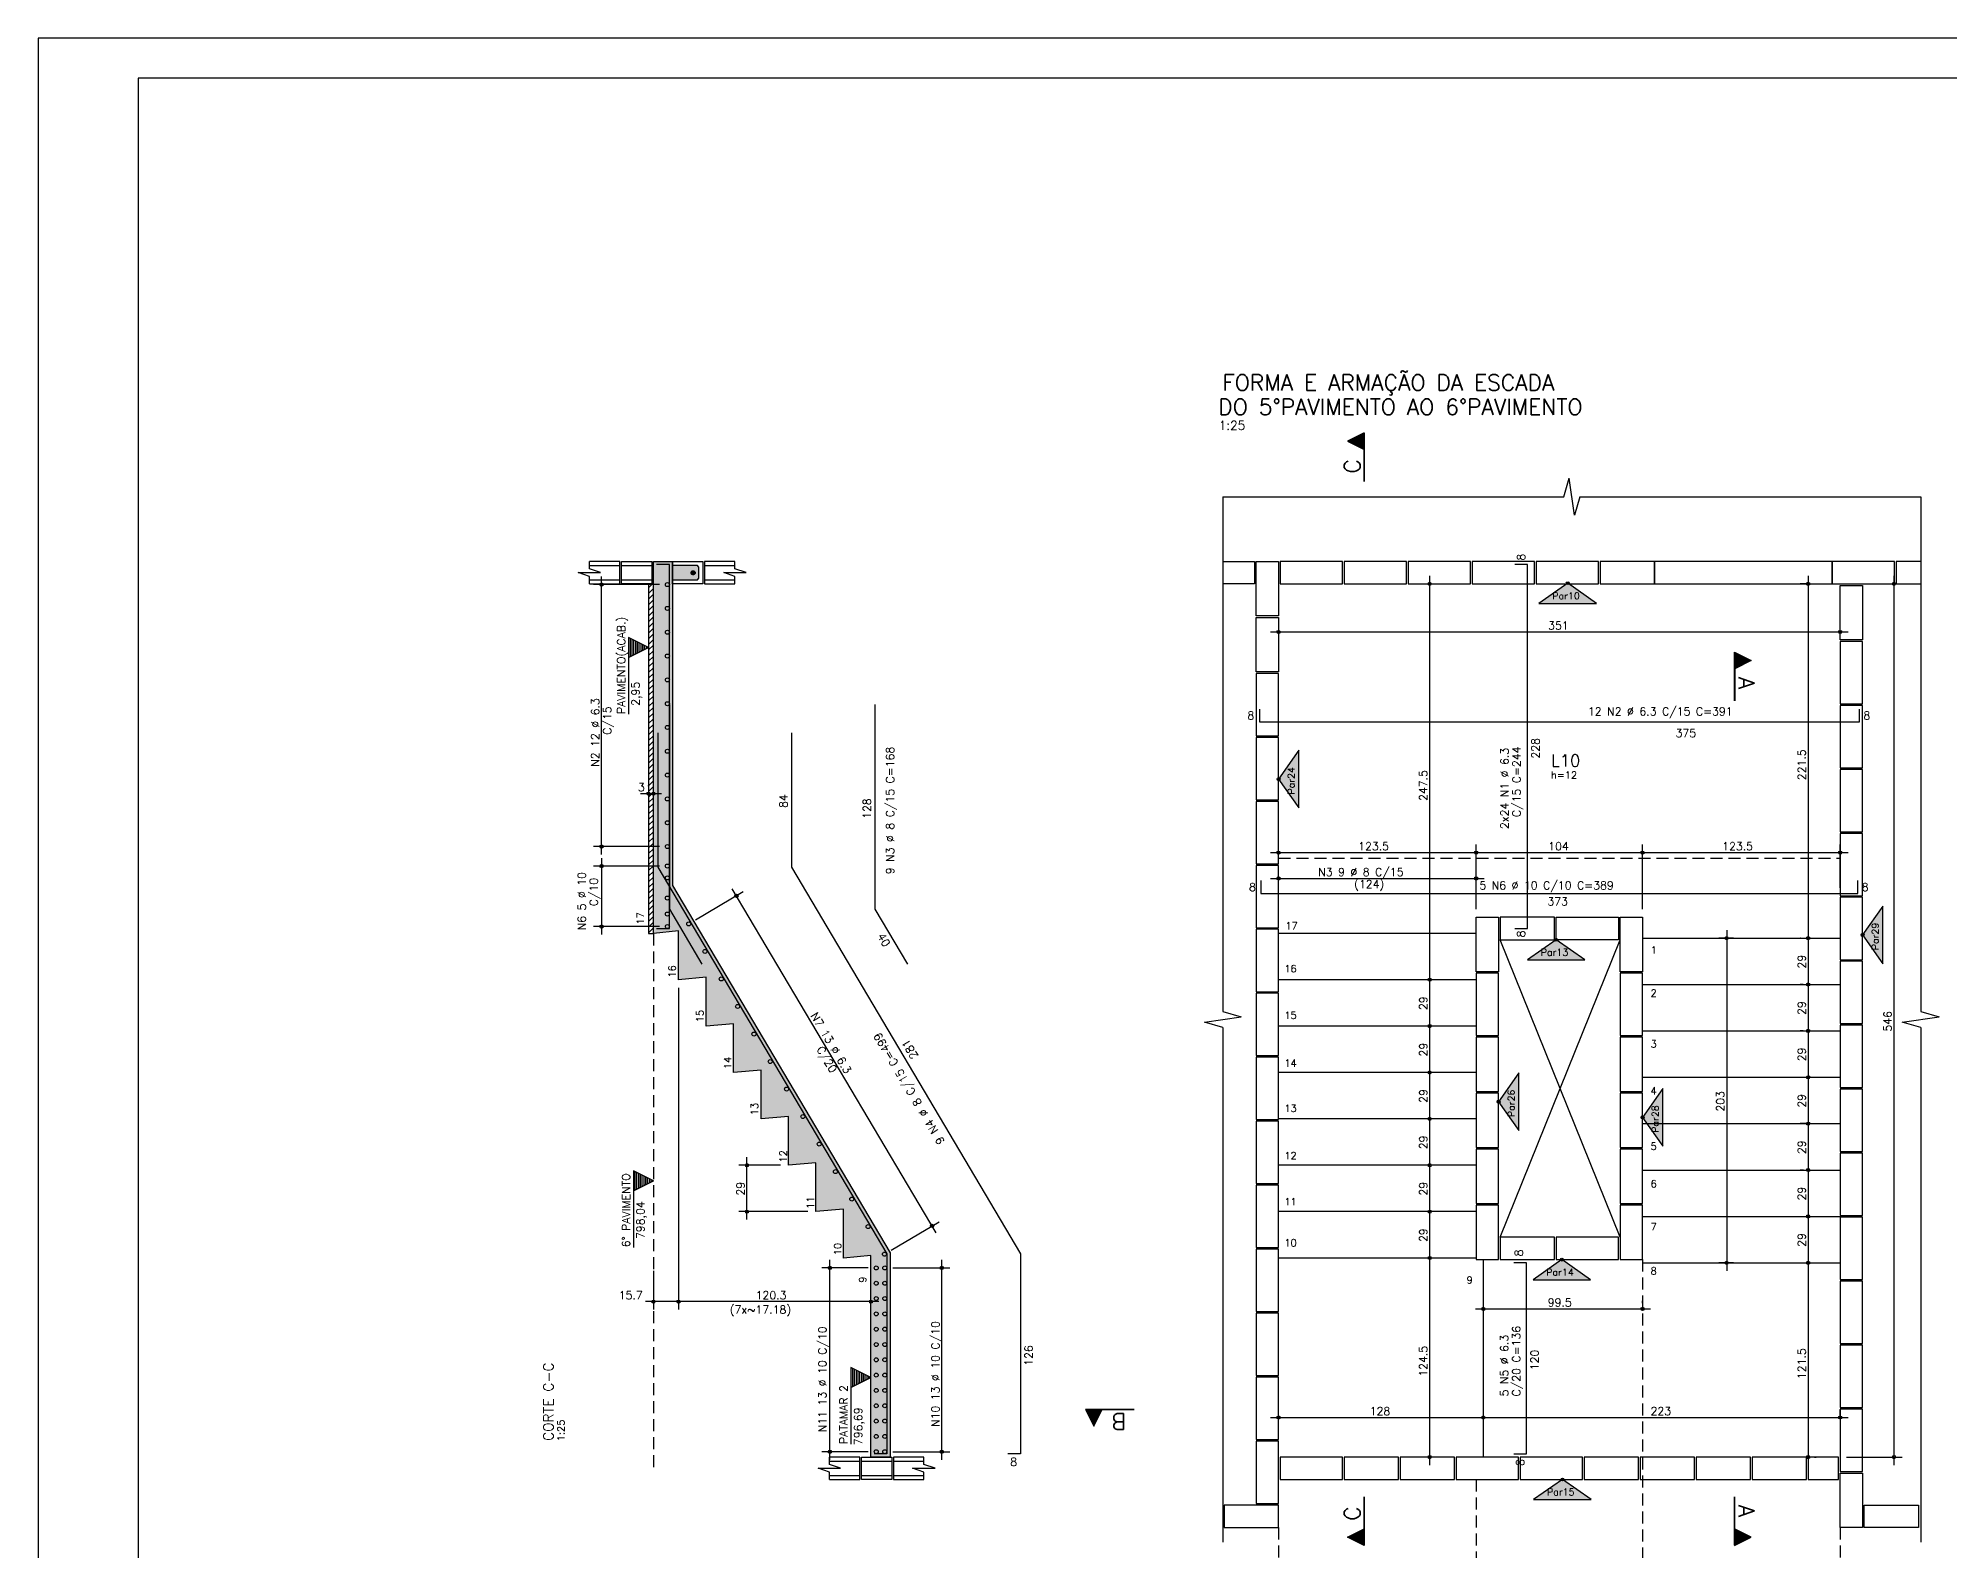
# Model space of a CAD drawing. Extents: x 0 to 84.1, y 0 to 59.4.
# Drawn here: x 0 to 47.79, y 21.57 to 59.4 of the extents above; entities that cross this region are included whole.
import ezdxf

# ---------------------------------------------------------------- set-up
doc = ezdxf.new("R2010")
doc.units = 0
doc.header["$MEASUREMENT"] = 0
doc.linetypes.add('ESTILO_TQS_0001', pattern=[0.45, 0.3, -0.15])
for name, color, linetype in [('ARQ_FOLHA', 7, 'CONTINUOUS'), ('PENA_01', 1, 'CONTINUOUS'), ('PENA_02', 2, 'CONTINUOUS'), ('PENA_03', 3, 'CONTINUOUS'), ('PENA_04', 4, 'CONTINUOUS'), ('PENA_05', 5, 'CONTINUOUS'), ('PENA_06', 6, 'CONTINUOUS'), ('PENA_10', 253, 'CONTINUOUS'), ('PENA_23', 50, 'CONTINUOUS')]:
    doc.layers.add(name, color=color, linetype=linetype)
doc.styles.get("Standard").update_dxf_attribs({"font": 'ROMANS.SHX'})

msp = doc.modelspace()

# ---------------------------------------------------------------- linework, layer by layer
at = {"layer": 'ARQ_FOLHA', "color": 1}
for points in [[(0, 0), (84.1, 0), (84.1, 59.4), (0, 59.4)], [(2.5, 1), (83.1, 1), (83.1, 58.4), (2.5, 58.4)]]:
    msp.add_lwpolyline(points, close=True, dxfattribs=at)
at = {"layer": 'PENA_01', "linetype": 'Continuous'}
for p, q in [((14.085, 38.983), (14.085, 45.934)), ((29.616, 46.313), (30.408, 46.313)), ((30.408, 46.313), (30.408, 45.753)), ((34.787, 35.652), (34.787, 45.953)), ((44.246, 45.953), (44.246, 36.692)), ((46.395, 23.713), (46.395, 45.953)), ((46.448, 46.313), (46.448, 45.753)), ((47.063, 46.313), (46.448, 46.313)), ((15.529, 45.734), (13.885, 45.734)), ((30.408, 45.753), (29.616, 45.753)), ((44.207, 45.753), (44.046, 45.753)), ((45.048, 45.753), (46.595, 45.753)), ((46.448, 45.753), (47.063, 45.753)), ((30.808, 44.55), (45.248, 44.55)), ((15.259, 40.696), (15.259, 40.706)), ((15.379, 40.698), (15.379, 40.706)), ((15.059, 40.506), (15.579, 40.506)), ((31.008, 38.953), (31.008, 39.23)), ((35.948, 37.613), (35.948, 39.23)), ((35.948, 37.613), (35.948, 39.23)), ((40.108, 37.613), (40.108, 39.23)), ((40.108, 37.613), (40.108, 39.23)), ((45.048, 38.153), (45.048, 39.23)), ((15.529, 39.183), (13.885, 39.183)), ((14.085, 38.895), (14.085, 36.982)), ((30.808, 39.03), (36.148, 39.03)), ((35.748, 39.03), (40.308, 39.03)), ((39.908, 39.03), (45.248, 39.03)), ((15.529, 38.695), (13.885, 38.695)), ((30.808, 38.385), (36.148, 38.385)), ((31.008, 38.545), (31.008, 38.585)), ((35.948, 38.545), (35.948, 38.585)), ((16.434, 37.349), (17.626, 38.056)), ((22.449, 29.522), (17.352, 38.126)), ((15.529, 37.182), (13.885, 37.182)), ((42.378, 36.892), (42.012, 36.892)), ((42.212, 37.092), (42.212, 28.572)), ((44.056, 36.892), (44.046, 36.892)), ((44.056, 36.892), (44.046, 36.892)), ((44.246, 37.092), (44.246, 35.532)), ((34.787, 34.492), (34.787, 36.052)), ((44.246, 35.932), (44.246, 34.372)), ((16.008, 35.652), (16.008, 27.601)), ((16.008, 35.652), (16.008, 27.601)), ((44.123, 35.732), (44.046, 35.732)), ((44.123, 35.732), (44.046, 35.732)), ((34.787, 33.332), (34.787, 34.892)), ((44.123, 34.572), (44.046, 34.572)), ((44.123, 34.572), (44.046, 34.572)), ((44.246, 34.772), (44.246, 33.212)), ((34.787, 32.172), (34.787, 33.732)), ((44.246, 33.612), (44.246, 32.052)), ((44.383, 33.412), (44.446, 33.412)), ((44.383, 33.412), (44.446, 33.412)), ((34.787, 31.012), (34.787, 32.572)), ((44.25, 32.252), (44.046, 32.252)), ((44.25, 32.252), (44.046, 32.252)), ((44.246, 32.452), (44.246, 30.892)), ((18.557, 31.212), (17.518, 31.212)), ((17.718, 29.852), (17.718, 31.412)), ((34.787, 29.852), (34.787, 31.412)), ((44.135, 31.092), (44.046, 31.092)), ((44.135, 31.092), (44.046, 31.092)), ((44.246, 31.292), (44.246, 29.732)), ((34.787, 28.692), (34.787, 30.252)), ((44.246, 30.132), (44.246, 28.572)), ((19.244, 30.052), (17.518, 30.052)), ((21.327, 29.09), (22.519, 29.796)), ((44.434, 29.932), (44.446, 29.932)), ((44.434, 29.932), (44.446, 29.932)), ((19.792, 23.848), (19.792, 28.844)), ((22.589, 23.848), (22.589, 28.844)), ((34.787, 23.713), (34.787, 29.092)), ((42.378, 28.772), (42.012, 28.772)), ((44.246, 28.972), (44.246, 23.713)), ((44.37, 28.772), (44.446, 28.772)), ((44.37, 28.772), (44.446, 28.772)), ((15.379, 28.573), (15.379, 27.601)), ((20.749, 28.644), (19.592, 28.644)), ((21.364, 28.644), (22.789, 28.644)), ((16.208, 27.801), (15.179, 27.801)), ((21.019, 27.801), (15.808, 27.801)), ((20.819, 27.49), (20.819, 28.001)), ((36.128, 27.723), (36.128, 27.819)), ((40.108, 27.766), (40.108, 27.819)), ((35.928, 27.619), (40.308, 27.619)), ((30.808, 24.902), (36.328, 24.902)), ((31.008, 24.553), (31.008, 25.102)), ((35.928, 24.902), (45.248, 24.902)), ((36.128, 24.754), (36.128, 25.102)), ((36.128, 24.754), (36.128, 25.102)), ((45.048, 24.953), (45.048, 25.102)), ((20.749, 24.048), (19.592, 24.048)), ((21.364, 24.048), (22.789, 24.048)), ((44.408, 23.913), (44.446, 23.913)), ((45.208, 23.913), (46.595, 23.913))]:
    msp.add_line(p, q, dxfattribs=at)
at = {"layer": 'PENA_01', "linetype": 'ESTILO_TQS_0001'}
for p, q in [((31.008, 38.893), (45.048, 38.893)), ((15.379, 37.012), (15.379, 23.568)), ((40.108, 28.854), (40.108, 19.668)), ((35.948, 23.354), (35.948, 19.668)), ((31.008, 22.154), (31.008, 19.668)), ((45.048, 22.154), (45.048, 19.668))]:
    msp.add_line(p, q, dxfattribs=at)
at = {"layer": 'PENA_01', "linetype": 'Continuous'}
for points in [[(21.299, 29.024), (21.299, 23.913), (20.819, 23.913), (20.819, 28.952), (20.132, 28.892), (20.132, 30.112), (19.444, 30.052), (19.444, 31.272), (18.757, 31.212), (18.757, 32.432), (18.07, 32.372), (18.07, 33.592), (17.383, 33.532), (17.383, 34.752), (16.696, 34.692), (16.696, 35.912), (16.008, 35.852), (16.008, 37.072), (15.379, 37.012), (15.379, 46.313), (15.859, 46.313), (15.859, 38.207), (21.299, 29.024)], [(31.008, 46.313), (31.008, 44.953), (30.448, 44.953), (30.448, 46.313), (31.008, 46.313)], [(31.048, 45.753), (32.608, 45.753), (32.608, 46.313), (31.048, 46.313), (31.048, 45.753)], [(32.648, 45.753), (34.208, 45.753), (34.208, 46.313), (32.648, 46.313), (32.648, 45.753)], [(34.248, 45.753), (35.808, 45.753), (35.808, 46.313), (34.248, 46.313), (34.248, 45.753)], [(35.848, 45.753), (37.408, 45.753), (37.408, 46.313), (35.848, 46.313), (35.848, 45.753)], [(37.448, 45.753), (39.008, 45.753), (39.008, 46.313), (37.448, 46.313), (37.448, 45.753)], [(39.048, 45.753), (40.408, 45.753), (40.408, 46.313), (39.048, 46.313), (39.048, 45.753)], [(40.408, 45.753), (44.848, 45.753), (44.848, 46.313), (40.408, 46.313), (40.408, 45.753)], [(44.848, 45.753), (46.408, 45.753), (46.408, 46.313), (44.848, 46.313), (44.848, 45.753)], [(45.048, 44.353), (45.048, 45.713), (45.608, 45.713), (45.608, 44.353), (45.048, 44.353)], [(31.008, 44.913), (31.008, 43.553), (30.448, 43.553), (30.448, 44.913), (31.008, 44.913)], [(45.608, 42.753), (45.608, 44.313), (45.048, 44.313), (45.048, 42.753), (45.608, 42.753)], [(31.008, 41.953), (31.008, 43.513), (30.448, 43.513), (30.448, 41.953), (31.008, 41.953)], [(45.608, 41.153), (45.608, 42.713), (45.048, 42.713), (45.048, 41.153), (45.608, 41.153)], [(31.008, 40.353), (31.008, 41.913), (30.448, 41.913), (30.448, 40.353), (31.008, 40.353)], [(45.608, 39.553), (45.608, 41.113), (45.048, 41.113), (45.048, 39.553), (45.608, 39.553)], [(31.008, 38.753), (31.008, 40.313), (30.448, 40.313), (30.448, 38.753), (31.008, 38.753)], [(45.608, 37.953), (45.608, 39.513), (45.048, 39.513), (45.048, 37.953), (45.608, 37.953)], [(31.008, 37.153), (31.008, 38.713), (30.448, 38.713), (30.448, 37.153), (31.008, 37.153)], [(45.608, 36.353), (45.608, 37.913), (45.048, 37.913), (45.048, 36.353), (45.608, 36.353)], [(36.508, 37.413), (36.508, 36.053), (35.948, 36.053), (35.948, 37.413), (36.508, 37.413)], [(37.908, 37.413), (36.548, 37.413), (36.548, 36.853), (37.908, 36.853), (37.908, 37.413)], [(37.948, 37.413), (39.508, 37.413), (39.508, 36.853), (37.948, 36.853), (37.948, 37.413)], [(40.108, 37.413), (40.108, 36.053), (39.548, 36.053), (39.548, 37.413), (40.108, 37.413)], [(31.008, 35.553), (31.008, 37.113), (30.448, 37.113), (30.448, 35.553), (31.008, 35.553)], [(36.508, 34.453), (36.508, 36.013), (35.948, 36.013), (35.948, 34.453), (36.508, 34.453)], [(40.108, 34.453), (40.108, 36.013), (39.548, 36.013), (39.548, 34.453), (40.108, 34.453)], [(45.608, 34.753), (45.608, 36.313), (45.048, 36.313), (45.048, 34.753), (45.608, 34.753)], [(31.008, 33.953), (31.008, 35.513), (30.448, 35.513), (30.448, 33.953), (31.008, 33.953)], [(36.508, 33.053), (36.508, 34.413), (35.948, 34.413), (35.948, 33.053), (36.508, 33.053)], [(40.108, 33.053), (40.108, 34.413), (39.548, 34.413), (39.548, 33.053), (40.108, 33.053)], [(45.608, 33.153), (45.608, 34.713), (45.048, 34.713), (45.048, 33.153), (45.608, 33.153)], [(31.008, 32.353), (31.008, 33.913), (30.448, 33.913), (30.448, 32.353), (31.008, 32.353)], [(36.508, 31.653), (36.508, 33.013), (35.948, 33.013), (35.948, 31.653), (36.508, 31.653)], [(40.108, 31.653), (40.108, 33.013), (39.548, 33.013), (39.548, 31.653), (40.108, 31.653)], [(45.608, 31.553), (45.608, 33.113), (45.048, 33.113), (45.048, 31.553), (45.608, 31.553)], [(31.008, 30.753), (31.008, 32.313), (30.448, 32.313), (30.448, 30.753), (31.008, 30.753)], [(36.508, 30.253), (36.508, 31.613), (35.948, 31.613), (35.948, 30.253), (36.508, 30.253)], [(40.108, 30.253), (40.108, 31.613), (39.548, 31.613), (39.548, 30.253), (40.108, 30.253)], [(45.608, 29.953), (45.608, 31.513), (45.048, 31.513), (45.048, 29.953), (45.608, 29.953)], [(31.008, 29.153), (31.008, 30.713), (30.448, 30.713), (30.448, 29.153), (31.008, 29.153)], [(36.508, 28.853), (36.508, 30.213), (35.948, 30.213), (35.948, 28.853), (36.508, 28.853)], [(40.108, 28.853), (40.108, 30.213), (39.548, 30.213), (39.548, 28.853), (40.108, 28.853)], [(45.608, 28.353), (45.608, 29.913), (45.048, 29.913), (45.048, 28.353), (45.608, 28.353)], [(37.908, 29.413), (36.548, 29.413), (36.548, 28.853), (37.908, 28.853), (37.908, 29.413)], [(37.948, 28.853), (39.508, 28.853), (39.508, 29.413), (37.948, 29.413), (37.948, 28.853)], [(31.008, 27.553), (31.008, 29.113), (30.448, 29.113), (30.448, 27.553), (31.008, 27.553)], [(45.608, 26.753), (45.608, 28.313), (45.048, 28.313), (45.048, 26.753), (45.608, 26.753)], [(31.008, 25.953), (31.008, 27.513), (30.448, 27.513), (30.448, 25.953), (31.008, 25.953)], [(45.608, 25.153), (45.608, 26.713), (45.048, 26.713), (45.048, 25.153), (45.608, 25.153)], [(31.008, 24.353), (31.008, 25.913), (30.448, 25.913), (30.448, 24.353), (31.008, 24.353)], [(45.608, 23.553), (45.608, 25.113), (45.048, 25.113), (45.048, 23.553), (45.608, 23.553)], [(31.008, 22.753), (31.008, 24.313), (30.448, 24.313), (30.448, 22.753), (31.008, 22.753)], [(31.048, 23.353), (32.608, 23.353), (32.608, 23.913), (31.048, 23.913), (31.048, 23.353)], [(32.648, 23.353), (34.008, 23.353), (34.008, 23.913), (32.648, 23.913), (32.648, 23.353)], [(34.048, 23.353), (35.408, 23.353), (35.408, 23.913), (34.048, 23.913), (34.048, 23.353)], [(35.448, 23.353), (37.008, 23.353), (37.008, 23.913), (35.448, 23.913), (35.448, 23.353)], [(37.048, 23.353), (38.608, 23.353), (38.608, 23.913), (37.048, 23.913), (37.048, 23.353)], [(38.648, 23.353), (40.008, 23.353), (40.008, 23.913), (38.648, 23.913), (38.648, 23.353)], [(40.048, 23.353), (41.408, 23.353), (41.408, 23.913), (40.048, 23.913), (40.048, 23.353)], [(41.448, 23.353), (42.808, 23.353), (42.808, 23.913), (41.448, 23.913), (41.448, 23.353)], [(42.848, 23.353), (44.208, 23.353), (44.208, 23.913), (42.848, 23.913), (42.848, 23.353)], [(44.248, 23.353), (45.008, 23.353), (45.008, 23.913), (44.248, 23.913), (44.248, 23.353)], [(45.048, 22.153), (45.048, 23.513), (45.608, 23.513), (45.608, 22.153), (45.048, 22.153)], [(31.008, 22.713), (29.648, 22.713), (29.648, 22.153), (31.008, 22.153), (31.008, 22.713)], [(47.008, 22.153), (45.648, 22.153), (45.648, 22.713), (47.008, 22.713), (47.008, 22.153)]]:
    msp.add_lwpolyline(points, dxfattribs=at)
at = {"layer": 'PENA_02', "linetype": 'Continuous'}
for points in [[(0, 0), (84.1, 0), (84.1, 59.4), (0, 59.4), (0, 0)], [(13.779, 45.753), (13.779, 45.939), (13.499, 46.033), (14.059, 46.033), (13.779, 46.126), (13.779, 46.313)], [(17.419, 45.753), (17.419, 45.939), (17.139, 46.033), (17.699, 46.033), (17.419, 46.126), (17.419, 46.313)], [(19.779, 23.353), (19.779, 23.539), (19.499, 23.633), (20.059, 23.633), (19.779, 23.726), (19.779, 23.913)], [(22.139, 23.353), (22.139, 23.539), (21.859, 23.633), (22.419, 23.633), (22.139, 23.726), (22.139, 23.913)]]:
    msp.add_lwpolyline(points, dxfattribs=at)
for centre, radius in [((14.085, 45.734), 0.0416), ((14.085, 45.734), 0.0208), ((34.787, 45.753), 0.04), ((34.787, 45.753), 0.02), ((44.246, 45.753), 0.04), ((44.246, 45.753), 0.02), ((46.395, 45.753), 0.04), ((46.395, 45.753), 0.02), ((31.008, 44.55), 0.04), ((31.008, 44.55), 0.02), ((45.048, 44.55), 0.04), ((45.048, 44.55), 0.02), ((15.259, 40.506), 0.04), ((15.259, 40.506), 0.02), ((15.379, 40.506), 0.04), ((15.379, 40.506), 0.02), ((14.085, 39.183), 0.0416), ((14.085, 39.183), 0.0208), ((14.085, 38.695), 0.0416), ((14.085, 38.695), 0.0208), ((31.008, 39.03), 0.04), ((31.008, 39.03), 0.02), ((35.948, 39.03), 0.04), ((35.948, 39.03), 0.04), ((35.948, 39.03), 0.02), ((35.948, 39.03), 0.02), ((40.108, 39.03), 0.04), ((40.108, 39.03), 0.04), ((40.108, 39.03), 0.02), ((40.108, 39.03), 0.02), ((45.048, 39.03), 0.04), ((45.048, 39.03), 0.02), ((31.008, 38.385), 0.0416), ((31.008, 38.385), 0.0208), ((35.948, 38.385), 0.0416), ((35.948, 38.385), 0.0208), ((17.454, 37.954), 0.0416), ((17.454, 37.954), 0.0208), ((14.085, 37.182), 0.0416), ((14.085, 37.182), 0.0208), ((42.212, 36.892), 0.04), ((42.212, 36.892), 0.02), ((44.246, 36.892), 0.04), ((44.246, 36.892), 0.04), ((44.246, 36.892), 0.02), ((44.246, 36.892), 0.02), ((34.787, 35.852), 0.04), ((34.787, 35.852), 0.04), ((34.787, 35.852), 0.02), ((34.787, 35.852), 0.02), ((44.246, 35.732), 0.04), ((44.246, 35.732), 0.04), ((44.246, 35.732), 0.02), ((44.246, 35.732), 0.02), ((34.787, 34.692), 0.04), ((34.787, 34.692), 0.04), ((34.787, 34.692), 0.02), ((34.787, 34.692), 0.02), ((44.246, 34.572), 0.04), ((44.246, 34.572), 0.04), ((44.246, 34.572), 0.02), ((44.246, 34.572), 0.02), ((34.787, 33.532), 0.04), ((34.787, 33.532), 0.04), ((34.787, 33.532), 0.02), ((34.787, 33.532), 0.02), ((44.246, 33.412), 0.04), ((44.246, 33.412), 0.04), ((44.246, 33.412), 0.02), ((44.246, 33.412), 0.02), ((34.787, 32.372), 0.04), ((34.787, 32.372), 0.04), ((34.787, 32.372), 0.02), ((34.787, 32.372), 0.02), ((44.246, 32.252), 0.04), ((44.246, 32.252), 0.04), ((44.246, 32.252), 0.02), ((44.246, 32.252), 0.02), ((17.718, 31.212), 0.04), ((17.718, 31.212), 0.02), ((34.787, 31.212), 0.04), ((34.787, 31.212), 0.04), ((34.787, 31.212), 0.02), ((34.787, 31.212), 0.02), ((44.246, 31.092), 0.04), ((44.246, 31.092), 0.04), ((44.246, 31.092), 0.02), ((44.246, 31.092), 0.02), ((17.718, 30.052), 0.04), ((17.718, 30.052), 0.02), ((22.347, 29.694), 0.0416), ((22.347, 29.694), 0.0208), ((34.787, 30.052), 0.04), ((34.787, 30.052), 0.04), ((34.787, 30.052), 0.02), ((34.787, 30.052), 0.02), ((44.246, 29.932), 0.04), ((44.246, 29.932), 0.04), ((44.246, 29.932), 0.02), ((44.246, 29.932), 0.02), ((19.792, 28.644), 0.0416), ((22.589, 28.644), 0.0416), ((34.787, 28.892), 0.04), ((34.787, 28.892), 0.04), ((34.787, 28.892), 0.02), ((34.787, 28.892), 0.02), ((42.212, 28.772), 0.04), ((42.212, 28.772), 0.02), ((44.246, 28.772), 0.04), ((44.246, 28.772), 0.04), ((44.246, 28.772), 0.02), ((44.246, 28.772), 0.02), ((19.792, 28.644), 0.0208), ((22.589, 28.644), 0.0208), ((15.379, 27.801), 0.04), ((15.379, 27.801), 0.02), ((16.008, 27.801), 0.04), ((16.008, 27.801), 0.04), ((16.008, 27.801), 0.02), ((16.008, 27.801), 0.02), ((20.819, 27.801), 0.04), ((20.819, 27.801), 0.02), ((36.128, 27.619), 0.04), ((36.128, 27.619), 0.02), ((40.108, 27.619), 0.04), ((40.108, 27.619), 0.02), ((31.008, 24.902), 0.04), ((31.008, 24.902), 0.02), ((36.128, 24.902), 0.04), ((36.128, 24.902), 0.04), ((36.128, 24.902), 0.02), ((36.128, 24.902), 0.02), ((45.048, 24.902), 0.04), ((45.048, 24.902), 0.02), ((19.792, 24.048), 0.0416), ((19.792, 24.048), 0.0208), ((22.589, 24.048), 0.0416), ((22.589, 24.048), 0.0208), ((34.787, 23.913), 0.04), ((34.787, 23.913), 0.02), ((44.246, 23.913), 0.04), ((44.246, 23.913), 0.02), ((46.395, 23.913), 0.04), ((46.395, 23.913), 0.02)]:
    msp.add_circle(centre, radius, dxfattribs=at)
at = {"layer": 'PENA_03', "linetype": 'Continuous'}
for p, q in [((38.139, 47.931), (38.273, 48.393)), ((38.406, 47.469), (38.273, 48.393)), ((29.616, 47.931), (38.139, 47.931)), ((29.616, 47.931), (29.616, 35.058)), ((38.539, 47.931), (38.406, 47.469)), ((38.539, 47.931), (47.063, 47.931)), ((47.063, 47.931), (47.063, 35.058)), ((14.539, 46.313), (13.779, 46.313)), ((13.779, 46.213), (14.539, 46.213)), ((14.539, 45.753), (14.539, 46.313)), ((14.579, 46.213), (15.339, 46.213)), ((17.419, 46.313), (16.659, 46.313)), ((16.659, 46.313), (16.659, 45.753)), ((16.659, 46.213), (17.419, 46.213)), ((13.779, 45.853), (14.539, 45.853)), ((13.779, 45.753), (14.539, 45.753)), ((14.579, 45.853), (15.339, 45.853)), ((15.259, 45.655), (15.357, 45.753)), ((15.379, 45.753), (15.259, 45.753)), ((15.259, 45.513), (15.379, 45.633)), ((15.259, 45.372), (15.379, 45.492)), ((16.659, 45.853), (17.419, 45.853)), ((16.659, 45.753), (17.419, 45.753)), ((15.259, 45.23), (15.379, 45.35)), ((15.259, 45.089), (15.379, 45.209)), ((15.259, 44.948), (15.379, 45.068)), ((15.259, 44.806), (15.379, 44.926)), ((15.259, 44.665), (15.379, 44.785)), ((15.259, 44.523), (15.379, 44.643)), ((15.259, 44.382), (15.379, 44.502)), ((14.759, 44.413), (14.759, 42.493)), ((15.259, 44.163), (14.759, 44.413)), ((15.259, 44.163), (14.759, 43.913)), ((14.803, 43.935), (14.803, 44.39)), ((14.848, 43.957), (14.848, 44.368)), ((14.893, 43.98), (14.893, 44.346)), ((14.937, 44.002), (14.937, 44.324)), ((14.982, 44.024), (14.982, 44.301)), ((15.026, 44.046), (15.026, 44.279)), ((15.071, 44.069), (15.071, 44.257)), ((15.115, 44.091), (15.115, 44.234)), ((15.16, 44.113), (15.16, 44.212)), ((15.205, 44.136), (15.205, 44.19)), ((15.259, 44.24), (15.379, 44.36)), ((15.259, 44.099), (15.379, 44.219)), ((15.259, 43.958), (15.379, 44.078)), ((15.259, 43.816), (15.379, 43.936)), ((15.259, 43.675), (15.379, 43.795)), ((15.259, 43.533), (15.379, 43.653)), ((15.259, 43.392), (15.379, 43.512)), ((15.259, 43.25), (15.379, 43.37)), ((15.259, 43.109), (15.379, 43.229)), ((15.259, 42.968), (15.379, 43.088)), ((15.259, 42.826), (15.379, 42.946)), ((15.259, 42.685), (15.379, 42.805)), ((15.259, 42.543), (15.379, 42.663)), ((15.259, 42.402), (15.379, 42.522)), ((15.259, 42.261), (15.379, 42.381)), ((15.259, 42.119), (15.379, 42.239)), ((15.259, 41.978), (15.379, 42.098)), ((15.259, 41.836), (15.379, 41.956)), ((15.259, 41.695), (15.379, 41.815)), ((15.259, 41.553), (15.379, 41.673)), ((15.259, 41.412), (15.379, 41.532)), ((15.259, 41.271), (15.379, 41.391)), ((15.259, 41.129), (15.379, 41.249)), ((15.259, 40.988), (15.379, 41.108)), ((15.259, 40.846), (15.379, 40.966)), ((15.259, 40.705), (15.379, 40.825)), ((15.259, 40.563), (15.379, 40.683)), ((15.259, 40.422), (15.379, 40.542)), ((15.259, 40.281), (15.379, 40.401)), ((15.259, 40.139), (15.379, 40.259)), ((15.259, 39.998), (15.379, 40.118)), ((15.259, 39.856), (15.379, 39.976)), ((15.259, 39.715), (15.379, 39.835)), ((15.259, 39.574), (15.379, 39.694)), ((15.259, 39.432), (15.379, 39.552)), ((15.259, 39.291), (15.379, 39.411)), ((15.259, 39.149), (15.379, 39.269)), ((15.259, 39.008), (15.379, 39.128)), ((15.259, 38.866), (15.379, 38.986)), ((15.259, 38.725), (15.379, 38.845)), ((15.259, 38.584), (15.379, 38.704)), ((15.259, 38.442), (15.379, 38.562)), ((15.259, 38.301), (15.379, 38.421)), ((15.259, 38.159), (15.379, 38.279)), ((15.259, 38.018), (15.379, 38.138)), ((15.259, 37.876), (15.379, 37.996)), ((15.259, 37.735), (15.379, 37.855)), ((15.259, 37.594), (15.379, 37.714)), ((15.259, 37.452), (15.379, 37.572)), ((15.259, 37.311), (15.379, 37.431)), ((15.259, 37.169), (15.379, 37.289)), ((15.259, 37.028), (15.379, 37.148)), ((35.948, 37.012), (31.008, 37.012)), ((39.548, 29.413), (36.548, 36.853)), ((36.548, 29.413), (39.548, 36.851)), ((40.108, 36.892), (45.048, 36.892)), ((35.948, 35.852), (31.008, 35.852)), ((40.108, 35.732), (45.048, 35.732)), ((29.154, 34.791), (30.077, 34.924)), ((29.616, 35.058), (30.077, 34.924)), ((46.601, 34.791), (47.525, 34.924)), ((47.063, 35.058), (47.525, 34.924)), ((29.616, 34.658), (29.154, 34.791)), ((29.616, 34.658), (29.616, 21.785)), ((35.948, 34.692), (31.008, 34.692)), ((40.108, 34.572), (45.048, 34.572)), ((47.063, 34.658), (46.601, 34.791)), ((47.063, 34.658), (47.063, 21.785)), ((35.948, 33.532), (31.008, 33.532)), ((40.108, 33.412), (45.048, 33.412)), ((35.948, 32.372), (31.008, 32.372)), ((40.108, 32.252), (45.048, 32.252)), ((14.879, 31.076), (14.879, 29.156)), ((15.379, 30.826), (14.879, 31.076)), ((35.948, 31.212), (31.008, 31.212)), ((40.108, 31.092), (45.048, 31.092)), ((15.379, 30.826), (14.879, 30.576)), ((14.923, 30.599), (14.923, 31.054)), ((14.968, 30.621), (14.968, 31.032)), ((15.013, 30.643), (15.013, 31.009)), ((15.057, 30.665), (15.057, 30.987)), ((15.102, 30.688), (15.102, 30.965)), ((15.146, 30.71), (15.146, 30.942)), ((15.191, 30.732), (15.191, 30.92)), ((15.235, 30.755), (15.235, 30.898)), ((15.28, 30.777), (15.28, 30.876)), ((15.325, 30.799), (15.325, 30.853)), ((35.948, 30.052), (31.008, 30.052)), ((40.108, 29.932), (45.048, 29.932)), ((35.948, 28.892), (31.008, 28.892)), ((36.128, 23.914), (36.128, 28.854)), ((40.108, 28.772), (45.048, 28.772)), ((20.319, 26.156), (20.319, 24.236)), ((20.819, 25.906), (20.319, 26.156)), ((20.819, 25.906), (20.319, 25.656)), ((20.363, 25.678), (20.363, 26.133)), ((20.408, 25.7), (20.408, 26.111)), ((20.453, 25.723), (20.453, 26.089)), ((20.497, 25.745), (20.497, 26.067)), ((20.542, 25.767), (20.542, 26.044)), ((20.586, 25.789), (20.586, 26.022)), ((20.631, 25.812), (20.631, 26)), ((20.675, 25.834), (20.675, 25.977)), ((20.72, 25.856), (20.72, 25.955)), ((20.765, 25.879), (20.765, 25.933)), ((20.539, 23.913), (19.779, 23.913)), ((20.539, 23.353), (20.539, 23.913)), ((22.139, 23.913), (21.379, 23.913)), ((21.379, 23.913), (21.379, 23.353)), ((19.779, 23.813), (20.539, 23.813)), ((19.779, 23.453), (20.539, 23.453)), ((20.579, 23.813), (21.339, 23.813)), ((20.579, 23.453), (21.339, 23.453)), ((21.379, 23.813), (22.139, 23.813)), ((21.379, 23.453), (22.139, 23.453)), ((19.779, 23.353), (20.539, 23.353)), ((21.379, 23.353), (22.139, 23.353))]:
    msp.add_line(p, q, dxfattribs=at)
for points in [[(33.148, 49.524), (32.739, 49.319), (33.148, 49.115), (33.148, 49.524)], [(15.339, 46.313), (15.339, 45.753), (14.579, 45.753), (14.579, 46.313), (15.339, 46.313)], [(16.619, 46.313), (16.619, 45.753), (15.859, 45.753), (15.859, 46.313), (16.619, 46.313)], [(15.859, 45.853), (16.479, 45.853), (16.519, 45.893), (16.519, 46.173), (16.479, 46.213), (15.859, 46.213)], [(16.372, 45.98), (16.362, 45.982), (16.352, 45.985), (16.343, 45.99), (16.335, 45.997), (16.329, 46.005), (16.325, 46.015), (16.323, 46.025), (16.323, 46.036), (16.325, 46.046), (16.329, 46.055), (16.335, 46.064), (16.343, 46.071), (16.352, 46.076), (16.362, 46.079), (16.372, 46.08), (16.383, 46.079), (16.393, 46.076), (16.402, 46.071), (16.409, 46.064), (16.416, 46.055), (16.42, 46.046), (16.422, 46.036), (16.422, 46.025), (16.42, 46.015), (16.416, 46.005), (16.409, 45.997), (16.402, 45.99), (16.393, 45.985), (16.383, 45.982), (16.372, 45.98)], [(15.379, 45.753), (15.259, 45.753), (15.259, 37.012), (15.379, 37.012), (15.379, 45.753)], [(14.759, 43.913), (15.259, 44.163), (14.759, 44.413), (14.759, 43.913)], [(42.411, 44.039), (42.821, 43.834), (42.411, 43.629), (42.411, 44.039)], [(14.879, 30.576), (15.379, 30.826), (14.879, 31.076), (14.879, 30.576)], [(20.319, 25.656), (20.819, 25.906), (20.319, 26.156), (20.319, 25.656)], [(26.183, 25.099), (26.388, 24.69), (26.593, 25.099), (26.183, 25.099)], [(21.339, 23.913), (21.339, 23.353), (20.579, 23.353), (20.579, 23.913), (21.339, 23.913)], [(33.148, 21.707), (32.739, 21.912), (33.148, 22.117), (33.148, 21.707)], [(42.41, 21.707), (42.819, 21.912), (42.41, 22.117), (42.41, 21.707)]]:
    msp.add_lwpolyline(points, dxfattribs=at)
for centre in [(16.372, 46.03), (15.729, 45.734), (15.729, 45.139), (15.729, 44.543), (15.729, 43.947), (15.729, 43.352), (15.729, 42.756), (15.729, 42.161), (15.729, 41.565), (15.729, 40.969), (15.729, 40.374), (15.729, 39.778), (15.729, 39.183), (15.729, 38.695), (15.729, 38.399), (15.729, 37.895), (15.729, 37.495), (16.262, 37.248), (15.729, 37.182), (16.669, 36.559), (17.077, 35.871), (17.485, 35.183), (17.893, 34.494), (18.3, 33.806), (18.708, 33.118), (19.116, 32.43), (19.524, 31.741), (19.931, 31.053), (20.339, 30.365), (20.747, 29.676), (20.949, 28.644), (21.155, 28.988), (21.164, 28.644), (20.949, 28.261), (21.164, 28.261), (20.949, 27.878), (21.164, 27.878), (20.949, 27.495), (21.164, 27.495), (20.949, 27.111), (20.949, 26.728), (21.164, 27.112), (21.164, 26.728), (20.949, 26.345), (21.164, 26.346), (20.949, 25.962), (21.164, 25.962), (20.949, 25.579), (21.164, 25.58), (20.949, 25.195), (20.949, 24.812), (21.164, 25.195), (21.164, 24.814), (20.949, 24.429), (21.164, 24.429), (20.949, 24.048), (21.164, 24.048)]:
    msp.add_circle(centre, 0.05, dxfattribs=at)
for points in [[(16.372, 45.98), (16.323, 46.036), (16.325, 46.046)], [(16.372, 45.98), (16.323, 46.025), (16.323, 46.036)], [(16.372, 45.98), (16.325, 46.015), (16.323, 46.025)], [(16.372, 45.98), (16.325, 46.046), (16.329, 46.055)], [(16.372, 45.98), (16.329, 46.005), (16.325, 46.015)], [(16.372, 45.98), (16.329, 46.055), (16.335, 46.064)], [(16.372, 45.98), (16.335, 45.997), (16.329, 46.005)], [(16.372, 45.98), (16.335, 46.064), (16.343, 46.071)], [(16.372, 45.98), (16.343, 45.99), (16.335, 45.997)], [(16.372, 45.98), (16.343, 46.071), (16.352, 46.076)], [(16.372, 45.98), (16.352, 45.985), (16.343, 45.99)], [(16.372, 45.98), (16.352, 46.076), (16.362, 46.079)], [(16.372, 45.98), (16.362, 45.982), (16.352, 45.985)], [(16.372, 45.98), (16.362, 46.079), (16.372, 46.08)], [(16.372, 45.98), (16.372, 46.08), (16.383, 46.079)], [(16.372, 45.98), (16.383, 46.079), (16.393, 46.076)], [(16.372, 45.98), (16.393, 46.076), (16.402, 46.071)], [(16.372, 45.98), (16.402, 46.071), (16.409, 46.064)], [(16.372, 45.98), (16.409, 46.064), (16.416, 46.055)], [(16.372, 45.98), (16.416, 46.055), (16.42, 46.046)], [(16.372, 45.98), (16.42, 46.046), (16.422, 46.036)], [(16.372, 45.98), (16.422, 46.036), (16.422, 46.025)], [(16.372, 45.98), (16.422, 46.025), (16.42, 46.015)], [(16.372, 45.98), (16.42, 46.015), (16.416, 46.005)], [(16.372, 45.98), (16.416, 46.005), (16.409, 45.997)], [(16.372, 45.98), (16.409, 45.997), (16.402, 45.99)], [(16.372, 45.98), (16.402, 45.99), (16.393, 45.985)], [(16.372, 45.98), (16.393, 45.985), (16.383, 45.982)], [(16.372, 45.98), (16.383, 45.982), (16.372, 45.98)]]:
    msp.add_solid(points, dxfattribs=at)
at = {"layer": 'PENA_04', "linetype": 'Continuous'}
for p, q in [((33.15, 49.527), (32.735, 49.319)), ((32.735, 49.319), (33.148, 49.113)), ((33.148, 49.524), (32.739, 49.319)), ((32.739, 49.319), (33.148, 49.115)), ((32.767, 49.333), (32.767, 49.305)), ((32.799, 49.349), (32.799, 49.289)), ((32.831, 49.365), (32.831, 49.273)), ((32.863, 49.381), (32.863, 49.257)), ((32.894, 49.397), (32.894, 49.242)), ((32.927, 49.413), (32.926, 49.226)), ((32.958, 49.429), (32.958, 49.21)), ((32.99, 49.445), (32.99, 49.194)), ((33.022, 49.461), (33.022, 49.178)), ((33.054, 49.477), (33.054, 49.162)), ((33.086, 49.493), (33.086, 49.146)), ((33.118, 49.509), (33.118, 49.13)), ((33.148, 49.524), (33.148, 48.311)), ((33.15, 48.311), (33.15, 49.527)), ((42.41, 42.825), (42.41, 44.041)), ((42.41, 44.041), (42.825, 43.834)), ((42.411, 44.039), (42.411, 42.825)), ((42.411, 44.039), (42.821, 43.834)), ((42.442, 44.023), (42.442, 43.644)), ((42.474, 44.008), (42.474, 43.66)), ((42.505, 43.992), (42.505, 43.676)), ((42.537, 43.976), (42.537, 43.692)), ((42.821, 43.834), (42.411, 43.629)), ((42.825, 43.834), (42.411, 43.627)), ((42.569, 43.96), (42.569, 43.708)), ((42.601, 43.944), (42.601, 43.724)), ((42.633, 43.928), (42.633, 43.74)), ((42.665, 43.912), (42.665, 43.756)), ((42.697, 43.896), (42.697, 43.772)), ((42.729, 43.88), (42.729, 43.788)), ((42.761, 43.864), (42.761, 43.804)), ((42.793, 43.848), (42.793, 43.82)), ((27.396, 25.101), (26.181, 25.101)), ((26.181, 25.101), (26.388, 24.686)), ((26.183, 25.099), (27.396, 25.099)), ((26.183, 25.099), (26.388, 24.69)), ((26.198, 25.069), (26.577, 25.069)), ((26.214, 25.037), (26.561, 25.037)), ((26.23, 25.005), (26.546, 25.005)), ((26.246, 24.973), (26.53, 24.973)), ((26.262, 24.941), (26.514, 24.941)), ((26.278, 24.909), (26.498, 24.909)), ((26.294, 24.878), (26.482, 24.877)), ((26.388, 24.69), (26.593, 25.099)), ((26.388, 24.686), (26.594, 25.099)), ((26.31, 24.846), (26.466, 24.846)), ((26.326, 24.814), (26.45, 24.814)), ((26.342, 24.782), (26.434, 24.782)), ((26.358, 24.75), (26.418, 24.75)), ((26.374, 24.718), (26.402, 24.718)), ((33.148, 21.707), (33.148, 22.921)), ((33.15, 22.921), (33.15, 21.705)), ((42.408, 22.921), (42.408, 21.705)), ((42.41, 21.707), (42.41, 22.921)), ((32.735, 21.912), (33.148, 22.119)), ((32.739, 21.912), (33.148, 22.117)), ((32.894, 21.834), (32.894, 21.99)), ((32.927, 21.818), (32.926, 22.006)), ((32.958, 21.802), (32.958, 22.022)), ((32.99, 21.786), (32.99, 22.038)), ((33.022, 21.77), (33.022, 22.054)), ((33.054, 21.754), (33.054, 22.07)), ((33.086, 21.738), (33.086, 22.086)), ((33.118, 21.723), (33.118, 22.102)), ((42.823, 21.912), (42.41, 22.119)), ((42.819, 21.912), (42.41, 22.117)), ((42.44, 21.723), (42.44, 22.102)), ((42.472, 21.738), (42.472, 22.086)), ((42.504, 21.754), (42.504, 22.07)), ((42.536, 21.77), (42.536, 22.054)), ((42.568, 21.786), (42.568, 22.038)), ((42.599, 21.802), (42.599, 22.022)), ((42.631, 21.818), (42.631, 22.006)), ((42.663, 21.834), (42.663, 21.99)), ((33.15, 21.705), (32.735, 21.912)), ((33.148, 21.707), (32.739, 21.912)), ((32.767, 21.898), (32.767, 21.926)), ((32.799, 21.882), (32.799, 21.942)), ((32.831, 21.866), (32.831, 21.958)), ((32.863, 21.85), (32.863, 21.974)), ((42.408, 21.705), (42.823, 21.912)), ((42.41, 21.707), (42.819, 21.912)), ((42.695, 21.85), (42.695, 21.974)), ((42.727, 21.866), (42.727, 21.958)), ((42.759, 21.882), (42.759, 21.942)), ((42.791, 21.898), (42.791, 21.926))]:
    msp.add_line(p, q, dxfattribs=at)
at = {"layer": 'PENA_05', "linetype": 'Continuous'}
for p, q in [((15.779, 46.233), (15.459, 46.233)), ((15.779, 37.132), (15.779, 46.233)), ((37.231, 46.233), (36.911, 46.233)), ((37.231, 37.132), (37.231, 46.233)), ((15.779, 42.735), (15.779, 37.615)), ((20.919, 42.735), (20.919, 37.615)), ((30.528, 42.62), (30.528, 42.3)), ((45.528, 42.3), (45.528, 42.62)), ((30.528, 42.3), (45.528, 42.3)), ((15.491, 42.027), (15.491, 38.667)), ((18.832, 42.027), (18.832, 38.667)), ((15.491, 38.667), (21.219, 28.998)), ((18.832, 38.667), (24.56, 28.998)), ((30.568, 38.331), (30.568, 38.011)), ((45.488, 38.011), (45.488, 38.331)), ((30.568, 38.011), (45.488, 38.011)), ((15.779, 37.615), (16.594, 36.239)), ((20.919, 37.615), (21.735, 36.239)), ((15.459, 37.132), (15.779, 37.132)), ((36.911, 37.132), (37.231, 37.132)), ((21.219, 28.998), (21.219, 23.993)), ((24.56, 28.998), (24.56, 23.993)), ((37.21, 28.774), (36.89, 28.774)), ((37.21, 23.994), (37.21, 28.774)), ((21.219, 23.993), (20.899, 23.993)), ((24.56, 23.993), (24.24, 23.993)), ((36.89, 23.994), (37.21, 23.994))]:
    msp.add_line(p, q, dxfattribs=at)
at = {"layer": 'PENA_10', "linetype": 'Continuous'}
for points in [[(15.379, 46.313), (15.859, 46.313), (15.379, 37.012)], [(15.859, 46.313), (15.859, 38.207), (15.379, 37.012)], [(15.859, 46.213), (15.859, 45.853), (16.479, 45.853)], [(15.859, 46.213), (16.479, 45.853), (16.519, 45.893)], [(15.859, 46.213), (16.519, 45.893), (16.519, 46.173)], [(15.859, 46.213), (16.519, 46.173), (16.479, 46.213)], [(15.859, 46.213), (16.479, 46.213), (15.859, 46.213)], [(15.379, 37.012), (15.859, 38.207), (16.008, 37.072)], [(15.859, 38.207), (21.299, 29.024), (16.008, 37.072)], [(16.008, 35.852), (16.008, 37.072), (16.696, 35.912)], [(16.008, 37.072), (21.299, 29.024), (16.696, 35.912)], [(16.696, 35.912), (21.299, 29.024), (17.383, 34.752)], [(17.383, 34.752), (16.696, 34.692), (16.696, 35.912)], [(21.299, 29.024), (18.07, 33.592), (17.383, 34.752)], [(17.383, 34.752), (18.07, 33.592), (17.383, 33.532)], [(18.07, 33.592), (18.757, 32.432), (18.07, 32.372)], [(21.299, 29.024), (18.757, 32.432), (18.07, 33.592)], [(21.299, 29.024), (19.444, 31.272), (18.757, 32.432)], [(19.444, 31.272), (18.757, 31.212), (18.757, 32.432)], [(20.132, 30.112), (19.444, 31.272), (21.299, 29.024)], [(20.132, 30.112), (19.444, 30.052), (19.444, 31.272)], [(20.819, 28.952), (20.132, 28.892), (20.132, 30.112)], [(20.819, 28.952), (20.132, 30.112), (21.299, 29.024)], [(20.819, 28.952), (21.299, 29.024), (21.299, 23.913)], [(20.819, 28.952), (21.299, 23.913), (20.819, 23.913)]]:
    msp.add_solid(points, dxfattribs=at)
at = {"layer": 'PENA_23', "linetype": 'Continuous'}
for points in [[(38.957, 45.265), (38.237, 45.769), (37.517, 45.265), (38.957, 45.265)], [(31.512, 41.591), (31.008, 40.871), (31.512, 40.151), (31.512, 41.591)], [(46.112, 37.691), (45.608, 36.971), (46.112, 36.251), (46.112, 37.691)], [(38.668, 36.349), (37.948, 36.853), (37.228, 36.349), (38.668, 36.349)], [(37.012, 33.522), (36.508, 32.802), (37.012, 32.082), (37.012, 33.522)], [(40.612, 33.13), (40.108, 32.41), (40.612, 31.69), (40.612, 33.13)], [(38.81, 28.349), (38.09, 28.853), (37.37, 28.349), (38.81, 28.349)], [(38.825, 22.849), (38.105, 23.353), (37.385, 22.849), (38.825, 22.849)]]:
    msp.add_lwpolyline(points, dxfattribs=at)
for centre in [(38.237, 45.769), (31.008, 40.871), (37.948, 36.853), (45.608, 36.971), (36.508, 32.802), (40.108, 32.41), (38.09, 28.853), (38.105, 23.353)]:
    msp.add_circle(centre, 0.036, dxfattribs=at)
for points in [[(38.957, 45.265), (38.237, 45.769), (37.517, 45.265)], [(38.273, 45.769), (38.219, 45.8), (38.203, 45.781)], [(38.273, 45.769), (38.203, 45.781), (38.203, 45.756)], [(38.273, 45.769), (38.203, 45.756), (38.219, 45.737)], [(38.273, 45.769), (38.244, 45.804), (38.219, 45.8)], [(38.273, 45.769), (38.219, 45.737), (38.244, 45.733)], [(38.273, 45.769), (38.265, 45.792), (38.244, 45.804)], [(38.273, 45.769), (38.244, 45.733), (38.265, 45.745)], [(38.273, 45.769), (38.265, 45.745), (38.273, 45.769)], [(38.957, 45.265), (37.517, 45.265), (38.957, 45.265)], [(31.512, 41.591), (31.008, 40.871), (31.512, 40.151)], [(31.512, 41.591), (31.512, 40.151), (31.512, 41.591)], [(31.044, 40.871), (30.99, 40.903), (30.974, 40.884)], [(31.044, 40.871), (30.974, 40.884), (30.974, 40.859)], [(31.044, 40.871), (30.974, 40.859), (30.99, 40.84)], [(31.044, 40.871), (31.014, 40.907), (30.99, 40.903)], [(31.044, 40.871), (30.99, 40.84), (31.014, 40.836)], [(31.044, 40.871), (31.036, 40.895), (31.014, 40.907)], [(31.044, 40.871), (31.014, 40.836), (31.036, 40.848)], [(31.044, 40.871), (31.036, 40.848), (31.044, 40.871)], [(46.112, 37.691), (45.608, 36.971), (46.112, 36.251)], [(46.112, 37.691), (46.112, 36.251), (46.112, 37.691)], [(38.668, 36.349), (37.948, 36.853), (37.228, 36.349)], [(37.984, 36.853), (37.93, 36.884), (37.914, 36.865)], [(37.984, 36.853), (37.914, 36.865), (37.914, 36.84)], [(37.984, 36.853), (37.914, 36.84), (37.93, 36.822)], [(37.984, 36.853), (37.954, 36.888), (37.93, 36.884)], [(37.984, 36.853), (37.93, 36.822), (37.954, 36.817)], [(37.984, 36.853), (37.976, 36.876), (37.954, 36.888)], [(37.984, 36.853), (37.954, 36.817), (37.976, 36.83)], [(37.984, 36.853), (37.976, 36.83), (37.984, 36.853)], [(45.644, 36.971), (45.59, 37.003), (45.574, 36.984)], [(45.644, 36.971), (45.574, 36.984), (45.574, 36.959)], [(45.644, 36.971), (45.574, 36.959), (45.59, 36.94)], [(45.644, 36.971), (45.614, 37.007), (45.59, 37.003)], [(45.644, 36.971), (45.59, 36.94), (45.614, 36.936)], [(45.644, 36.971), (45.636, 36.995), (45.614, 37.007)], [(45.644, 36.971), (45.614, 36.936), (45.636, 36.948)], [(45.644, 36.971), (45.636, 36.948), (45.644, 36.971)], [(38.668, 36.349), (37.228, 36.349), (38.668, 36.349)], [(37.012, 33.522), (36.508, 32.802), (37.012, 32.082)], [(37.012, 33.522), (37.012, 32.082), (37.012, 33.522)], [(40.612, 33.13), (40.108, 32.41), (40.612, 31.69)], [(40.612, 33.13), (40.612, 31.69), (40.612, 33.13)], [(36.544, 32.802), (36.49, 32.834), (36.474, 32.815)], [(36.544, 32.802), (36.474, 32.815), (36.474, 32.79)], [(36.544, 32.802), (36.474, 32.79), (36.49, 32.771)], [(36.544, 32.802), (36.514, 32.838), (36.49, 32.834)], [(36.544, 32.802), (36.49, 32.771), (36.514, 32.767)], [(36.544, 32.802), (36.536, 32.826), (36.514, 32.838)], [(36.544, 32.802), (36.514, 32.767), (36.536, 32.779)], [(36.544, 32.802), (36.536, 32.779), (36.544, 32.802)], [(40.144, 32.41), (40.09, 32.441), (40.074, 32.422)], [(40.144, 32.41), (40.074, 32.422), (40.074, 32.397)], [(40.144, 32.41), (40.074, 32.397), (40.09, 32.378)], [(40.144, 32.41), (40.114, 32.445), (40.09, 32.441)], [(40.144, 32.41), (40.09, 32.378), (40.114, 32.374)], [(40.144, 32.41), (40.136, 32.433), (40.114, 32.445)], [(40.144, 32.41), (40.114, 32.374), (40.136, 32.387)], [(40.144, 32.41), (40.136, 32.387), (40.144, 32.41)], [(38.81, 28.349), (38.09, 28.853), (37.37, 28.349)], [(38.126, 28.853), (38.072, 28.884), (38.057, 28.865)], [(38.126, 28.853), (38.057, 28.865), (38.057, 28.84)], [(38.126, 28.853), (38.057, 28.84), (38.072, 28.822)], [(38.126, 28.853), (38.097, 28.888), (38.072, 28.884)], [(38.126, 28.853), (38.072, 28.822), (38.097, 28.817)], [(38.126, 28.853), (38.118, 28.876), (38.097, 28.888)], [(38.126, 28.853), (38.097, 28.817), (38.118, 28.83)], [(38.126, 28.853), (38.118, 28.83), (38.126, 28.853)], [(38.81, 28.349), (37.37, 28.349), (38.81, 28.349)], [(38.825, 22.849), (38.105, 23.353), (37.385, 22.849)], [(38.141, 23.353), (38.087, 23.384), (38.071, 23.365)], [(38.141, 23.353), (38.071, 23.365), (38.071, 23.34)], [(38.141, 23.353), (38.071, 23.34), (38.087, 23.322)], [(38.141, 23.353), (38.111, 23.388), (38.087, 23.384)], [(38.141, 23.353), (38.087, 23.322), (38.111, 23.317)], [(38.141, 23.353), (38.133, 23.376), (38.111, 23.388)], [(38.141, 23.353), (38.111, 23.317), (38.133, 23.33)], [(38.141, 23.353), (38.133, 23.33), (38.141, 23.353)], [(38.825, 22.849), (37.385, 22.849), (38.825, 22.849)]]:
    msp.add_solid(points, dxfattribs=at)

# ---------------------------------------------------------------- texts
at = {"layer": 'PENA_03', "linetype": 'Continuous'}
for s, height, p in [('1:25', 0.22, (29.515, 49.607)), ('351', 0.2, (37.748, 44.61)), ('8', 0.2, (30.228, 42.36)), ('12 N2 %%c 6.3 C/15 C=391', 0.2, (38.742, 42.463)), ('8', 0.2, (45.628, 42.36)), ('375', 0.2, (40.933, 41.921)), ('L10', 0.3, (37.818, 41.182)), ('3', 0.2, (14.992, 40.566)), ('h=12', 0.18, (37.818, 40.882)), ('123.5', 0.2, (32.998, 39.09)), ('104', 0.2, (37.748, 39.09)), ('123.5', 0.2, (42.098, 39.09)), ('8', 0.2, (30.268, 38.071)), ('N3 9 %%c 8 C/15', 0.2, (31.998, 38.445)), ('(124)', 0.2, (32.898, 38.145)), ('5 N6 %%c 10 C/10 C=389', 0.2, (36.028, 38.111)), ('8', 0.2, (45.588, 38.071)), ('373', 0.2, (37.728, 37.711)), ('17', 0.18, (31.177, 37.109)), ('1', 0.18, (40.309, 36.505)), ('16', 0.18, (31.151, 36.039)), ('2', 0.18, (40.309, 35.426)), ('15', 0.18, (31.151, 34.872)), ('3', 0.18, (40.309, 34.158)), ('14', 0.18, (31.151, 33.674)), ('4', 0.18, (40.309, 32.981)), ('13', 0.18, (31.151, 32.546)), ('12', 0.18, (31.151, 31.36)), ('5', 0.18, (40.309, 31.597)), ('6', 0.18, (40.309, 30.658)), ('11', 0.18, (31.151, 30.21)), ('7', 0.18, (40.309, 29.585)), ('10', 0.18, (31.151, 29.18)), ('9', 0.18, (35.707, 28.251)), ('8', 0.18, (40.309, 28.48)), ('15.7', 0.2, (14.512, 27.861)), ('(7x~17.18)', 0.2, (17.289, 27.501)), ('120.3', 0.2, (17.934, 27.861)), ('99.5', 0.2, (37.738, 27.679)), ('128', 0.2, (33.288, 24.962)), ('223', 0.2, (40.308, 24.962)), ('8', 0.2, (24.3, 23.693))]:
    msp.add_text(s, height=height, dxfattribs=at).set_placement(p)
for s, height, rotation, p in [('8', 0.2, 90, (37.171, 46.333)), ('N2 12 %%c 6.3', 0.2, 90, (14.025, 41.178)), ('C/15', 0.2, 90, (14.325, 41.978)), ('9 N3 %%c 8 C/15 C=168', 0.2, 90, (21.396, 38.49)), ('2x24 N1 %%c 6.3', 0.2, 90, (36.759, 39.619)), ('C/15 C=244', 0.2, 90, (37.059, 39.919)), ('228', 0.2, 90, (37.531, 41.383)), ('221.5', 0.2, 90, (44.186, 40.843)), ('247.5', 0.2, 90, (34.727, 40.323)), ('84', 0.2, 90, (18.732, 40.147)), ('128', 0.2, 90, (20.819, 39.875)), ('N6 5 %%c 10', 0.2, 90, (13.689, 37.088)), ('C/10', 0.2, 90, (13.989, 37.688)), ('17', 0.18, 90, (15.143, 37.232)), ('40', 0.2, 300.6431, (20.967, 36.946)), ('8', 0.2, 90, (37.169, 36.911)), ('29', 0.2, 90, (44.186, 36.132)), ('16', 0.18, 90, (15.936, 35.906)), ('29', 0.2, 90, (34.727, 35.092)), ('15', 0.18, 90, (16.632, 34.786)), ('N7 13 %%c 6.3', 0.2, 300.643, (19.299, 34.956)), ('29', 0.2, 90, (44.186, 34.972)), ('546', 0.2, 90, (46.335, 34.553)), ('9 N4 %%c 8 C/15 C=499', 0.2, 120.6431, (22.668, 31.808)), ('C/20', 0.2, 300.643, (19.449, 34.115)), ('281', 0.2, 120.6431, (22.008, 33.943)), ('29', 0.2, 90, (34.727, 33.932)), ('29', 0.2, 90, (44.186, 33.812)), ('14', 0.18, 90, (17.325, 33.616)), ('29', 0.2, 90, (34.727, 32.772)), ('203', 0.2, 90, (42.152, 32.552)), ('13', 0.18, 90, (17.996, 32.464)), ('29', 0.2, 90, (44.186, 32.652)), ('12', 0.18, 90, (18.715, 31.281)), ('29', 0.2, 90, (34.727, 31.612)), ('29', 0.2, 90, (44.186, 31.492)), ('29', 0.2, 90, (17.658, 30.452)), ('29', 0.2, 90, (34.727, 30.452)), ('29', 0.2, 90, (44.186, 30.332)), ('11', 0.18, 90, (19.395, 30.121)), ('10', 0.18, 90, (20.075, 28.961)), ('29', 0.2, 90, (34.727, 29.292)), ('29', 0.2, 90, (44.186, 29.172)), ('8', 0.2, 90, (37.113, 28.932)), ('9', 0.18, 90, (20.7, 28.276)), ('N10 13 %%c 10 C/10', 0.2, 90, (22.529, 24.666)), ('N11 13 %%c 10 C/10', 0.2, 90, (19.703, 24.534)), ('5 N5 %%c 6.3', 0.2, 90, (36.751, 25.429)), ('C/20 C=136', 0.2, 90, (37.051, 25.429)), ('126', 0.2, 90, (24.86, 26.195)), ('124.5', 0.2, 90, (34.727, 25.923)), ('120', 0.2, 90, (37.51, 26.084)), ('121.5', 0.2, 90, (44.186, 25.863)), ('1:25', 0.18, 90, (13.158, 24.308)), ('8', 0.2, 90, (37.15, 23.694))]:
    msp.add_text(s, height=height, rotation=rotation, dxfattribs=at).set_placement(p)
at = {"layer": 'PENA_04', "linetype": 'Continuous'}
for s, height, rotation, p in [('C', 0.4, 90, (33.05, 48.511)), ('PAVIMENTO(ACAB.)', 0.2, 90, (14.675, 42.495)), ('2,95', 0.2, 90, (15.034, 42.703)), ('A', 0.4, 270, (42.51, 43.425)), ('6%%d PAVIMENTO', 0.2, 90, (14.795, 29.159)), ('798,04', 0.2, 90, (15.154, 29.367)), ('PATAMAR 2', 0.2, 90, (20.235, 24.238)), ('796,69', 0.2, 90, (20.598, 24.211)), ('B', 0.4, 180, (27.196, 25.001)), ('C', 0.4, 90, (33.05, 22.321)), ('A', 0.4, 270, (42.508, 22.721))]:
    msp.add_text(s, height=height, rotation=rotation, dxfattribs=at).set_placement(p)
at = {"layer": 'PENA_05', "linetype": 'Continuous'}
msp.add_text('DO 5%%dPAVIMENTO AO 6%%dPAVIMENTO', height=0.4, dxfattribs=at).set_placement((29.502, 49.978))
msp.add_text('CORTE C-C', height=0.25, rotation=90, dxfattribs=at).set_placement((12.879, 24.318))
at = {"layer": 'PENA_06', "linetype": 'Continuous'}
msp.add_text('FORMA E ARMAÇÃO DA ESCADA ', height=0.4, dxfattribs=at).set_placement((29.606, 50.587))
at = {"layer": 'PENA_23', "linetype": 'Continuous'}
for s, p in [('Par10', (37.851, 45.367)), ('Par13', (37.561, 36.451)), ('Par14', (37.7, 28.451)), ('Par15', (37.718, 22.951))]:
    msp.add_text(s, height=0.1728, dxfattribs=at).set_placement(p)
for s, p in [('Par24', (31.41, 40.481)), ('Par29', (46.01, 36.589)), ('Par26', (36.91, 32.416)), ('Par28', (40.51, 32.023))]:
    msp.add_text(s, height=0.1728, rotation=90, dxfattribs=at).set_placement(p)

doc.saveas('drawing.dxf')
